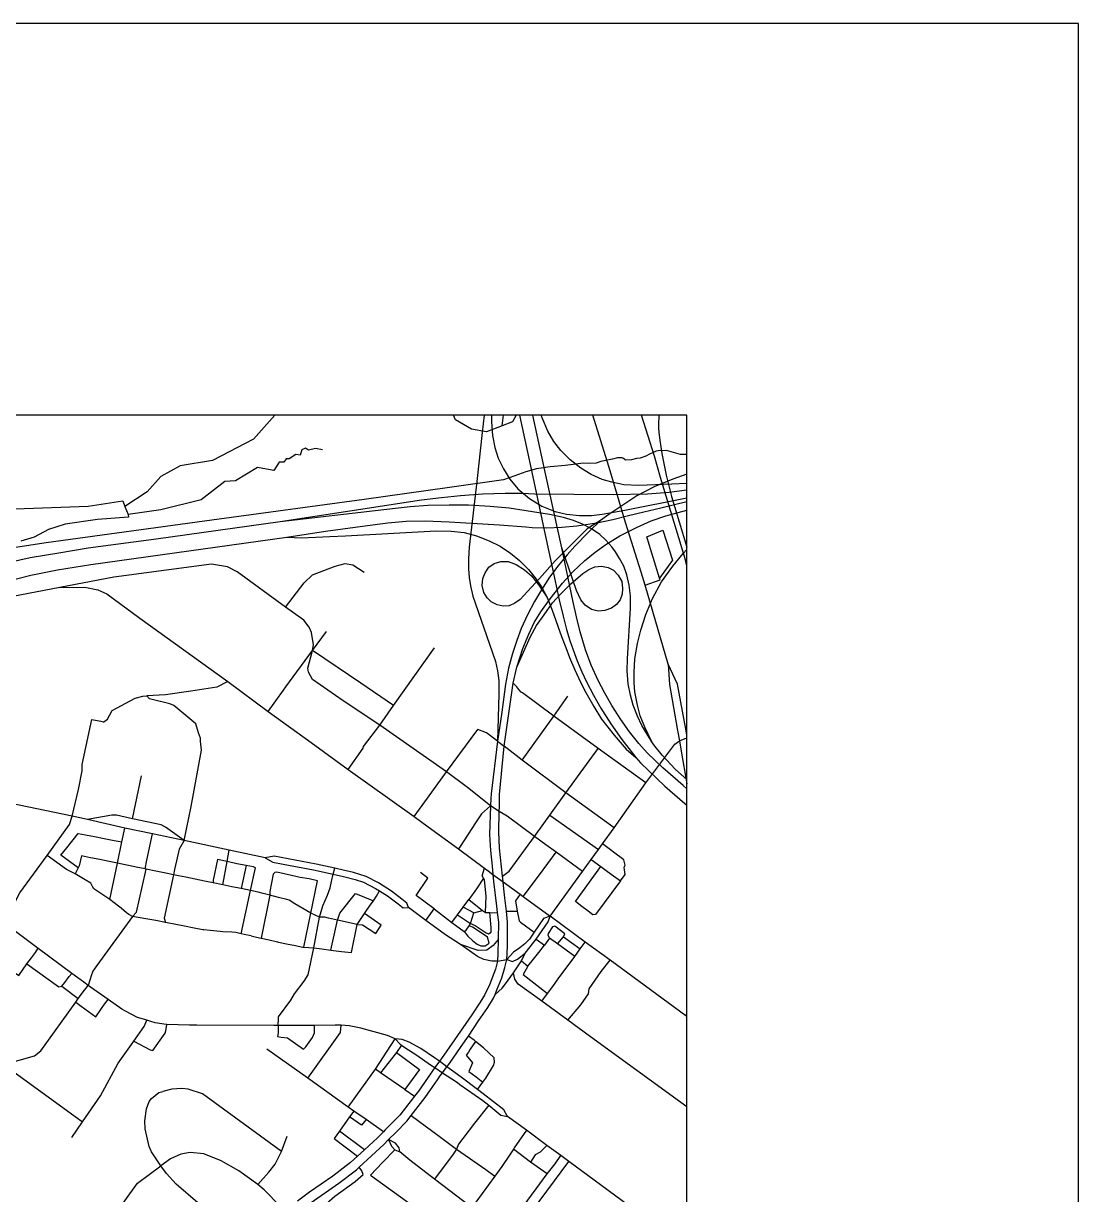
# Model space of a CAD drawing. Header units: millimetres. Extents: x 155 to 304, y 514 to 686.
# Drawn here: x 263.68 to 304.1, y 641.04 to 685.89 of the extents above; entities that cross this region are included whole.
import ezdxf

# ---------------------------------------------------------------- set-up
doc = ezdxf.new("R2010")
doc.units = ezdxf.units.MM
doc.header["$MEASUREMENT"] = 0
doc.layers.add('Default', color=18, linetype='Continuous', true_color=0x000000)

msp = doc.modelspace()

# ---------------------------------------------------------------- linework, layer by layer
at = {"color": 4, "true_color": 0x00ffff}
for points in [[(273.308, 670.893), (272.502, 669.972), (270.922, 669.151), (269.689, 668.945), (268.947, 668.534), (268.425, 667.95), (267.573, 667.391)], [(282.555, 670.893), (282.413, 670.636), (282.017, 670.478), (281.417, 670.257), (280.847, 670.352), (280.231, 670.716), (280.162, 670.893)], [(282.017, 670.478), (282.068, 670.893)], [(275.142, 669.561), (274.873, 669.609), (274.604, 669.546), (274.494, 669.625), (274.352, 669.561), (274.289, 669.356), (274.115, 669.388), (273.861, 669.214), (273.751, 669.214), (273.656, 669.087), (273.482, 669.087), (273.277, 668.772), (272.645, 668.882), (271.808, 668.376), (271.396, 668.344), (270.496, 667.65), (268.947, 667.27), (267.693, 667.079)]]:
    msp.add_lwpolyline(points, dxfattribs=at)
at = {"color": 1, "true_color": 0xff0000}
for points in [[(281.331, 670.893), (281.258, 670.223), (281.051, 668.343), (280.758, 665.828)], [(281.613, 670.893), (281.616, 670.634), (281.647, 670.112), (281.742, 669.654), (281.868, 669.243), (282.073, 668.832), (282.31, 668.437), (282.627, 668.073), (283.069, 667.694), (283.544, 667.409), (284.049, 667.204), (284.492, 667.093), (284.982, 667.047), (285.44, 667.047), (285.851, 667.093), (286.72, 667.252), (289.101, 667.719)], [(282.69, 670.893), (283.201, 668.533)], [(283.691, 668.595), (283.202, 670.893)], [(289.097, 668.276), (288.526, 668.246), (287.263, 668.194), (286.678, 668.226), (286.22, 668.321), (285.856, 668.431), (285.429, 668.621), (285.035, 668.858), (284.623, 669.174), (284.275, 669.538), (284.007, 669.885), (283.77, 670.281), (283.548, 670.786), (283.51, 670.893)], [(286.109, 668.922), (285.49, 670.893)], [(287.853, 669.314), (287.358, 670.893)], [(288.025, 670.893), (288.018, 670.771), (288.015, 670.625), (288.015, 670.421), (288.026, 670.229), (288.059, 669.937), (288.138, 669.415)], [(289.101, 669.388), (288.85, 669.377), (288.313, 669.537), (288.001, 669.525), (287.92, 669.507), (287.66, 669.39), (287.525, 669.321), (287.309, 669.243), (287.171, 669.226), (286.979, 669.18), (286.751, 669.168), (286.715, 669.194), (286.67, 669.226), (286.618, 669.249), (286.437, 669.261), (286.244, 669.203), (285.801, 669.116), (285.62, 669.045), (285.335, 669.04), (285.136, 669.045), (284.431, 668.964), (283.865, 668.912), (283.34, 668.83), (282.927, 668.719), (282.507, 668.568), (282.076, 668.416), (280.005, 668.125), (276.741, 667.664), (270.895, 666.87), (264.549, 666.006), (262.3, 665.66)], [(289.101, 665.129), (289.007, 665.471), (288.09, 668.497), (287.853, 669.314)], [(288.14, 669.415), (288.3, 668.59), (288.507, 667.776), (289.101, 665.835)], [(288.384, 661.351), (287.493, 664.376), (287.346, 664.871), (286.745, 666.784), (286.12, 668.884), (286.109, 668.922)], [(283.201, 668.533), (283.675, 666.304), (284.054, 664.534), (284.203, 663.821), (284.362, 663.188), (284.488, 662.683), (284.615, 662.255), (284.741, 661.908), (284.899, 661.481), (285.073, 661.055), (285.247, 660.676), (285.515, 660.17), (285.8, 659.664), (286.179, 659.063), (286.607, 658.463), (287.143, 657.783), (287.322, 657.571)], [(287.58, 657.961), (287.252, 658.312), (286.894, 658.757), (286.572, 659.229), (286.224, 659.766), (285.956, 660.24), (285.703, 660.731), (285.434, 661.315), (285.213, 661.9), (285.007, 662.596), (284.865, 663.164), (284.723, 663.797), (284.305, 665.813), (283.691, 668.595)], [(289.101, 668.629), (288.557, 668.443), (287.846, 668.142), (287.182, 667.795), (286.723, 667.494), (286.107, 667.084), (285.783, 666.854)], [(289.101, 668.016), (288.422, 667.93), (287.592, 667.863), (286.276, 667.843), (283.264, 667.869), (282.802, 667.891)], [(289.101, 668.276), (289.097, 668.276)], [(260.901, 667.209), (266.164, 667.399), (267.493, 667.605), (267.573, 667.393), (267.693, 667.081), (267.714, 666.981), (266.526, 666.893), (265.278, 666.715), (264.638, 666.509), (264.095, 666.214), (263.582, 666.064)], [(282.802, 667.891), (282.142, 667.884), (281.273, 667.869), (280.42, 667.805), (279.692, 667.725), (278.934, 667.632), (278.175, 667.52), (277.602, 667.433), (273.513, 666.809)], [(285.13, 666.688), (285.651, 666.762), (286.267, 666.889), (286.862, 667.047), (287.448, 667.189), (288.096, 667.346), (289.101, 667.589)], [(282.947, 667.226), (282.285, 667.331), (281.557, 667.395), (280.735, 667.441), (279.993, 667.441), (279.171, 667.426), (278.492, 667.378), (277.495, 667.268), (273.513, 666.809)], [(284.75, 666.857), (284.371, 666.967), (283.834, 667.079), (282.947, 667.226)], [(283.505, 663.355), (283.854, 663.859), (284.334, 664.454), (284.745, 664.897), (285.171, 665.308), (285.582, 665.64), (285.994, 665.94), (286.531, 666.272), (287.163, 666.588), (287.732, 666.84), (288.286, 667.03), (289.101, 667.249)], [(273.513, 666.81), (268.77, 666.146), (266.164, 665.79), (265.043, 665.6), (263.942, 665.423), (262.866, 665.186), (259.035, 664.135)], [(273.768, 666.22), (275.252, 666.446), (277.056, 666.685)], [(277.056, 666.685), (277.637, 666.762), (278.349, 666.825), (279.076, 666.842), (279.993, 666.81), (281.921, 666.684), (282.931, 666.607)], [(282.931, 666.607), (283.169, 666.588), (283.739, 666.573), (284.308, 666.605), (284.877, 666.652), (285.13, 666.688)], [(285.783, 666.854), (285.272, 666.535), (284.057, 665.316), (283.456, 664.637), (282.997, 664.131)], [(285.783, 666.854), (285.338, 666.418), (284.8, 665.871), (284.508, 665.544), (284.188, 665.154), (283.837, 664.682), (283.527, 664.201), (283.26, 663.758)], [(287.749, 658.377), (287.57, 658.668), (287.376, 659.009), (287.202, 659.357), (287.043, 659.784), (286.933, 660.163), (286.854, 660.605), (286.806, 661.096), (286.823, 661.554), (286.933, 663.498), (286.933, 663.972), (286.886, 664.383), (286.791, 664.778), (286.678, 665.103), (286.521, 665.403), (286.362, 665.656), (286.22, 665.845), (285.999, 666.098), (285.761, 666.32), (285.446, 666.541), (285.097, 666.715), (284.75, 666.857)], [(250.903, 661.763), (251.851, 661.825), (252.91, 661.959), (254.238, 662.18), (255.328, 662.449), (258.9, 663.413), (262.719, 664.446), (263.968, 664.762), (264.995, 664.967), (266.26, 665.174), (273.768, 666.22)], [(273.768, 666.22), (274.341, 666.194), (275.416, 666.238), (276.017, 666.27), (279.494, 666.46), (280.063, 666.445), (280.569, 666.397), (281.043, 666.27), (281.53, 666.081), (281.943, 665.875), (282.339, 665.607), (282.686, 665.322), (283.034, 664.974), (283.287, 664.657), (283.524, 664.31), (283.74, 663.909), (283.934, 663.425), (284.298, 662.414), (284.457, 661.987), (284.599, 661.608), (284.804, 661.133), (285.01, 660.691), (285.231, 660.264), (285.532, 659.727), (285.832, 659.252), (286.306, 658.636), (286.769, 658.092), (287.143, 657.783)], [(287.493, 664.376), (288.072, 664.586), (288.052, 664.648), (287.565, 666.232), (288.174, 666.482), (288.544, 665.332), (288.052, 664.648)], [(280.758, 665.828), (280.726, 665.385), (280.726, 665.006), (280.758, 664.674), (280.806, 664.358), (280.9, 663.963), (281.643, 661.829), (281.769, 661.449), (281.848, 661.102), (281.896, 660.723), (281.896, 660.202), (281.846, 658.407)], [(285.118, 664.824), (285.339, 664.982), (285.576, 665.077), (285.829, 665.108), (286.082, 665.061), (286.288, 664.951), (286.461, 664.761), (286.603, 664.524), (286.635, 664.255), (286.62, 664.034), (286.54, 663.812), (286.398, 663.639), (286.209, 663.497), (285.956, 663.402), (285.703, 663.385), (285.45, 663.449), (285.197, 663.607), (285.039, 663.812), (284.873, 664.169), (284.305, 665.813)], [(287.329, 662.66), (287.526, 663.253), (287.78, 663.869), (288.127, 664.501), (288.553, 665.102), (288.949, 665.592), (289.101, 665.745)], [(273.722, 663.536), (274.435, 664.468), (274.757, 664.777), (275.627, 665.112), (276.006, 665.214), (276.305, 665.151), (276.739, 664.874)], [(282.997, 664.131), (282.713, 663.83), (282.508, 663.687), (282.286, 663.593), (282.065, 663.577), (281.828, 663.625), (281.606, 663.735), (281.448, 663.894), (281.322, 664.099), (281.259, 664.368), (281.275, 664.637), (281.37, 664.857), (281.512, 665.062), (281.717, 665.204), (281.97, 665.284), (282.254, 665.284), (282.555, 665.173), (282.872, 664.967), (283.139, 664.73), (283.424, 664.383), (283.74, 663.909)], [(281.578, 655.929), (280.692, 656.633), (279.885, 657.226), (277.33, 659.013), (275.937, 659.95), (274.757, 660.76), (274.602, 661.043), (274.575, 661.194), (274.757, 661.879), (274.8, 662.088), (274.715, 662.571), (274.632, 662.764), (274.42, 663.04), (273.722, 663.536), (271.877, 664.886), (271.498, 665.079), (270.894, 665.186), (267.142, 664.684), (265.078, 664.293)], [(283.632, 663.243), (283.945, 663.7), (284.245, 664.015), (284.656, 664.426), (285.118, 664.824)], [(265.078, 664.293), (263.279, 663.942), (262.9, 663.841), (262.535, 663.698), (261.974, 663.407), (261.482, 663.057), (261.172, 662.764), (260.878, 662.381), (260.708, 662.155), (260.414, 661.469), (259.444, 656.799)], [(265.078, 664.293), (266.034, 664.301), (266.538, 664.2), (266.875, 664.042), (268.141, 663.119), (271.518, 660.691), (273.062, 659.541), (274.706, 658.355), (276.128, 657.312), (278.649, 655.514), (279.184, 655.119), (280.349, 654.277), (281.349, 653.538), (281.487, 653.435), (281.664, 653.298), (282.06, 653.011), (282.708, 652.539), (282.831, 652.449), (283.862, 651.697)], [(283.26, 663.758), (282.991, 663.237), (282.754, 662.715), (282.579, 662.256), (282.422, 661.767), (282.263, 661.198), (282.146, 660.589), (282.004, 659.514), (281.846, 658.407)], [(282.589, 661.236), (282.81, 661.948), (283.048, 662.5), (283.253, 662.943), (283.505, 663.355)], [(282.589, 661.236), (283.095, 662.39), (283.332, 662.832), (283.632, 663.243)], [(273.062, 659.541), (273.649, 660.357), (273.74, 660.485), (274.757, 661.879), (275.291, 662.606)], [(287.749, 658.377), (287.486, 658.946), (287.312, 659.373), (287.202, 659.784), (287.107, 660.29), (287.075, 660.637), (287.075, 661.033), (287.107, 661.554), (287.202, 662.139), (287.329, 662.66)], [(277.861, 659.766), (276.611, 660.627), (274.757, 661.879)], [(276.128, 657.312), (276.696, 658.137), (276.711, 658.194), (277.33, 659.013), (277.861, 659.766), (279.436, 661.98)], [(282.445, 660.625), (282.589, 661.236)], [(288.384, 661.351), (288.431, 660.576), (288.743, 658.806), (288.811, 658.417)], [(289.101, 658.651), (289.061, 658.864), (288.732, 660.593), (288.384, 661.351)], [(271.518, 660.691), (271.089, 660.468), (270.101, 660.32), (269.123, 660.172), (268.412, 660.142)], [(282.046, 653.145), (282.037, 653.23), (281.92, 654.302), (281.888, 654.935), (281.908, 655.716), (281.914, 655.905), (281.925, 656.355), (282.099, 658.217), (282.381, 660.174), (282.445, 660.625)], [(282.805, 660.249), (282.752, 660.286), (282.659, 660.377), (282.581, 660.488), (282.445, 660.625)], [(266.762, 659.14), (266.905, 659.244), (267.088, 659.584), (267.962, 660.054), (268.253, 660.122), (268.412, 660.142)], [(269.838, 654.594), (270.103, 655.9), (270.503, 658.058), (270.466, 658.409), (270.466, 658.513), (270.392, 658.724), (270.293, 659.061), (269.444, 659.767), (269.291, 659.836), (268.516, 660.024), (268.412, 660.142)], [(282.794, 657.68), (284.003, 659.366), (284.535, 660.132)], [(287.527, 656.808), (285.703, 658.129), (284.003, 659.366), (282.805, 660.249)], [(265.553, 655.535), (265.79, 656.557), (265.938, 657.262), (265.935, 657.512), (266.302, 659.237), (266.648, 659.164), (266.732, 659.146), (266.762, 659.14)], [(278.649, 655.514), (279.16, 656.216), (279.885, 657.226), (281.093, 658.855)], [(281.846, 658.407), (281.42, 658.723), (281.093, 658.855)], [(288.811, 658.417), (289.101, 658.527)], [(281.846, 658.407), (281.596, 656.39), (281.589, 656.213), (281.578, 655.929), (281.538, 654.834), (281.57, 654.218), (281.638, 653.612), (281.664, 653.298), (281.696, 653.024), (281.803, 652.088), (281.833, 651.837), (281.877, 651.466), (281.872, 650.802), (281.862, 650.27), (281.839, 649.972)], [(281.846, 658.407), (282.099, 658.217)], [(286.307, 655.087), (284.465, 656.425), (282.794, 657.68), (282.099, 658.217)], [(283.257, 654.754), (283.616, 655.249), (283.843, 655.563), (284.465, 656.425), (285.703, 658.129)], [(283.862, 651.697), (285.098, 653.409), (285.434, 653.875), (285.706, 654.253), (285.862, 654.47), (286.307, 655.087), (287.527, 656.808), (288.631, 658.286), (288.811, 658.417)], [(287.834, 658.262), (287.749, 658.377)], [(289.101, 656.929), (288.66, 657.324), (288.154, 657.862), (287.834, 658.262)], [(288.811, 658.417), (288.88, 658.025), (289.101, 656.765)], [(289.101, 656.575), (288.949, 656.702), (288.175, 657.382), (287.58, 657.961)], [(272.942, 653.939), (271.569, 654.229), (269.838, 654.594), (268.622, 654.849), (267.565, 655.071), (266.133, 655.402), (265.553, 655.535), (259.444, 656.799), (257.67, 657.184), (257.588, 657.202), (256.958, 657.285), (256.827, 657.288), (256.058, 657.302), (255.901, 657.282), (255.433, 657.226), (255.104, 657.185)], [(287.322, 657.571), (287.634, 657.261), (288.25, 656.676), (289.024, 656.012), (289.101, 655.947)], [(267.863, 655.43), (268.21, 657.075)], [(281.578, 655.929), (281.234, 655.614), (280.995, 655.28), (280.411, 654.373), (280.349, 654.277)], [(281.908, 655.716), (281.578, 655.929)], [(257.801, 645.214), (257.956, 645.315), (258.222, 645.558), (259.008, 646.434), (259.093, 646.577), (259.513, 646.935), (260.019, 647.228), (260.554, 647.538), (260.681, 647.671), (261.113, 648.28), (261.458, 648.767), (262.305, 649.96), (262.355, 650.034), (262.439, 650.152), (262.647, 650.478), (262.88, 651.059), (263.012, 651.387), (263.12, 651.648), (263.406, 652.332), (263.546, 652.599), (264.591, 654.024), (265.452, 655.209), (265.553, 655.535)], [(269.838, 654.594), (269.122, 655.114), (268.956, 655.198), (267.863, 655.43), (267.247, 655.563), (267.076, 655.566), (266.133, 655.402)], [(283.257, 654.754), (282.212, 655.525), (281.908, 655.716)], [(283.843, 655.563), (285.706, 654.253)], [(266.991, 652.339), (267.291, 653.73), (267.458, 654.549), (267.565, 655.071)], [(265.783, 653.552), (265.116, 654.042), (265.341, 654.321), (265.778, 654.865), (266.061, 654.811), (266.403, 654.746), (266.779, 654.674), (267.162, 654.601), (267.307, 654.574), (267.458, 654.549)], [(268.342, 653.512), (268.411, 653.845), (268.622, 654.849)], [(269.838, 654.594), (269.643, 654.268), (269.473, 653.491), (269.429, 653.285), (269.078, 651.624), (269.123, 651.459)], [(282.037, 653.23), (282.286, 653.426), (282.674, 653.946), (283.257, 654.754)], [(285.098, 653.409), (284.084, 654.147), (283.692, 654.433), (283.257, 654.754)], [(286.224, 654.2), (285.862, 654.47)], [(269.123, 651.459), (268.757, 651.538), (268.37, 651.596), (267.861, 651.689), (267.718, 651.762), (267.635, 651.832), (267.425, 652.009), (267.322, 652.089), (266.991, 652.339), (266.377, 652.744), (266.332, 652.833), (266.268, 652.961), (266.052, 653.089), (265.666, 653.316), (265.33, 653.494), (264.591, 654.024)], [(272.413, 650.946), (272.606, 650.901), (272.784, 650.861), (273.092, 650.79), (273.42, 650.715), (273.449, 650.709), (273.756, 650.646), (274.104, 650.573), (274.375, 650.518), (274.43, 650.513), (274.804, 650.491), (275.119, 650.45), (275.463, 650.405), (275.861, 650.354), (276.245, 650.304), (276.472, 651.38), (275.72, 651.55), (275.372, 651.629), (275.233, 651.66), (275.021, 651.666), (274.694, 651.816), (274.383, 652), (274.082, 652.179), (273.865, 652.309), (273.769, 652.334), (273.455, 652.416), (273.123, 652.503), (272.869, 652.57), (272.675, 652.62), (272.386, 652.68), (272.03, 652.755), (271.671, 652.83), (271.318, 652.904), (270.947, 652.979), (270.615, 653.046), (270.259, 653.118), (269.899, 653.19), (269.619, 653.246), (269.429, 653.285), (269.139, 653.346), (268.76, 653.425), (268.387, 653.502), (268.342, 653.512), (268.004, 653.583), (267.951, 653.594), (267.643, 653.658), (267.578, 653.671), (267.291, 653.73), (266.969, 653.796), (266.604, 653.868), (266.252, 653.938), (265.903, 654.008), (265.824, 653.632), (265.783, 653.552), (265.666, 653.316)], [(271.318, 652.903), (271.487, 653.793), (271.569, 654.229)], [(278.431, 652.037), (278.368, 652.202), (278.179, 652.358), (277.788, 652.653), (277.287, 652.977), (276.813, 653.217), (276.322, 653.368), (275.932, 653.468), (275.607, 653.54), (274.9, 653.696), (273.284, 653.997), (272.942, 653.939)], [(282.831, 652.449), (283.449, 653.288), (284.084, 654.147)], [(286.714, 653.476), (286.699, 653.58), (286.729, 653.656), (286.682, 653.86), (286.292, 654.149), (286.224, 654.2)], [(272.21, 653.644), (271.86, 653.709), (271.487, 653.793), (271.116, 653.871), (270.954, 653.074), (270.947, 652.978)], [(272.028, 651.022), (272.386, 652.68), (272.579, 653.552), (272.492, 653.592), (272.21, 653.644), (272.03, 652.755)], [(272.942, 653.939), (273.239, 653.763), (273.629, 653.69), (274.789, 653.473), (275.547, 653.309), (275.948, 653.222), (276.395, 653.1), (276.712, 653.005), (277.175, 652.766), (277.321, 652.672), (277.633, 652.475), (278.034, 652.168), (278.229, 652.018), (278.431, 652.037)], [(286.55, 653.05), (285.596, 651.76), (285.492, 651.757), (285.311, 651.894), (285.075, 652.071), (284.826, 652.26), (285.807, 653.599)], [(285.434, 653.875), (285.807, 653.599), (286.053, 653.417), (286.285, 653.246), (286.55, 653.05)], [(267.861, 651.689), (268.013, 651.852), (268.358, 653.389), (268.387, 653.502)], [(273.958, 653.264), (273.386, 653.382), (273.309, 653.373), (273.247, 653.307), (273.123, 652.649), (273.123, 652.503)], [(273.442, 647.519), (273.449, 647.78), (273.451, 647.847), (273.929, 648.482), (274.07, 648.731), (274.438, 649.217), (274.592, 649.448), (274.804, 650.491), (275.021, 651.665), (275.155, 652.095), (275.329, 652.501), (275.43, 652.788), (275.484, 653.024), (275.547, 653.309), (275.607, 653.54)], [(274.625, 653.127), (274.278, 653.18), (273.958, 653.264)], [(274.43, 650.513), (274.694, 651.815), (274.952, 653.053), (274.625, 653.127)], [(279.411, 651.985), (278.726, 652.496), (279.176, 653.157), (278.899, 653.374)], [(281.307, 653.153), (281.033, 652.752), (280.746, 652.337)], [(281.379, 651.839), (281.403, 652.466), (281.339, 653.093), (281.307, 653.153), (281.26, 653.241), (281.349, 653.538)], [(282.202, 650.038), (282.212, 650.26), (282.222, 650.578), (282.228, 651.477), (282.183, 651.887), (282.127, 652.406), (282.09, 652.745), (282.06, 653.012), (282.046, 653.145)], [(286.55, 653.05), (286.739, 653.294), (286.713, 653.476)], [(276.472, 651.38), (276.75, 651.798), (276.97, 652.128), (277.094, 652.286), (277.202, 652.468), (277.321, 652.672)], [(273.123, 652.503), (272.784, 650.861)], [(275.463, 650.405), (275.72, 651.55), (275.807, 651.822), (276.399, 652.572), (276.742, 652.431), (277.094, 652.286)], [(279.1, 651.54), (279.411, 651.985), (280.095, 651.458), (280.313, 651.753), (280.528, 652.042), (280.746, 652.337), (281.272, 651.922), (281.379, 651.839), (281.55, 651.835), (281.62, 651.832), (281.833, 651.837)], [(282.708, 652.539), (282.538, 652.289), (282.596, 651.894), (282.679, 651.516), (282.719, 651.466), (283.245, 651.087)], [(276.472, 651.38), (276.676, 651.374), (277.178, 651.031), (277.392, 651.358), (276.75, 651.798)], [(280.432, 650.612), (279.851, 650.982), (279.1, 651.54), (278.431, 652.037)], [(280.095, 651.458), (280.569, 651.118), (280.642, 651.167), (280.752, 651.329), (280.813, 651.421), (280.941, 651.827), (281.272, 651.922)], [(280.313, 651.753), (280.813, 651.421), (280.989, 651.349), (281.409, 651.058), (281.492, 651.028), (281.6, 651.082), (281.606, 651.27), (281.55, 651.835)], [(280.941, 651.827), (280.528, 652.042)], [(282.184, 651.887), (282.596, 651.894)], [(267.861, 651.689), (266.498, 649.813), (266.342, 649.591), (266.276, 649.412), (266.238, 649.293), (266.159, 649.048)], [(272.413, 650.946), (272.136, 650.995), (272.028, 651.022), (271.82, 651.074), (271.669, 651.083), (271.328, 651.107), (271.217, 651.113), (270.96, 651.141), (270.842, 651.153), (270.595, 651.173), (270.553, 651.18), (270.222, 651.245), (269.856, 651.316), (269.522, 651.381), (269.123, 651.459)], [(280.569, 651.118), (280.702, 650.929), (280.899, 650.761), (281.068, 650.623), (281.201, 650.564), (281.373, 650.569), (281.522, 650.672), (281.463, 650.895), (281.146, 651.112), (280.885, 651.281), (280.752, 651.329)], [(283.862, 651.697), (283.608, 651.613), (283.245, 651.087), (283.064, 650.824), (282.887, 650.64), (282.694, 650.488), (282.459, 650.326), (282.202, 650.038)], [(283.241, 650.702), (283.322, 650.819), (283.785, 651.49), (283.862, 651.697)], [(284.366, 650.903), (284.427, 651.019), (284.039, 651.321), (283.955, 651.297), (283.78, 651.038), (283.771, 650.975), (283.836, 650.856)], [(289.101, 647.857), (289.06, 647.887), (286.155, 650.017), (285.206, 650.711), (283.862, 651.697)], [(277.919, 647.004), (277.624, 647.128), (276.611, 647.405), (276.16, 647.504), (275.849, 647.529), (275.63, 647.522), (274.837, 647.511), (273.442, 647.519), (273.28, 647.519), (270.325, 647.525), (270.046, 647.53), (269.177, 647.546), (269.152, 647.546), (268.73, 647.611), (268.568, 647.663), (268.408, 647.715), (268.194, 647.78), (268.056, 647.821), (267.593, 648.064), (267.452, 648.139), (266.924, 648.509), (266.254, 648.981), (266.159, 649.047), (265.991, 649.172), (265.54, 649.507), (264.247, 650.468), (263.224, 651.228)], [(284.142, 650.639), (284.366, 650.903), (285.011, 650.444)], [(263.819, 649.873), (263.99, 650.102), (264.148, 650.313), (264.247, 650.469)], [(281.872, 650.802), (281.673, 650.574), (281.432, 650.397), (281.101, 650.389), (280.432, 650.612)], [(281.839, 649.972), (281.624, 649.983), (281.318, 650.043), (281.08, 650.152), (280.432, 650.612)], [(282.202, 650.038), (282.417, 649.967), (282.61, 650.049), (282.908, 650.289), (283.241, 650.702)], [(283.009, 649.784), (283.223, 650.057), (283.424, 650.312), (283.645, 650.592)], [(283.322, 650.819), (283.645, 650.592)], [(283.536, 648.442), (283.757, 648.741), (283.957, 649.012), (284.198, 649.337), (284.393, 649.602), (284.61, 649.896), (284.7, 650.018), (284.803, 650.158), (285.011, 650.444), (285.206, 650.711)], [(284.803, 650.158), (284.142, 650.639), (283.836, 650.856), (283.645, 650.592)], [(262.439, 650.152), (263.507, 649.432), (263.819, 649.873), (265.043, 648.992), (265.154, 649.015), (265.782, 648.544)], [(281.839, 649.972), (281.76, 649.669), (281.531, 649.075), (281.351, 648.671), (281.175, 648.403), (280.859, 647.928), (280.198, 646.96), (279.704, 646.254), (279.616, 646.144)], [(279.733, 645.697), (279.905, 645.934), (279.998, 646.053), (280.453, 646.706), (280.728, 647.109), (281.121, 647.686), (281.468, 648.209), (281.686, 648.558), (281.749, 648.705), (281.822, 648.875), (282.009, 649.334), (282.124, 649.73), (282.202, 650.038)], [(281.749, 648.705), (282.017, 648.94), (282.146, 649.11), (282.457, 649.531), (282.767, 649.991), (282.908, 650.289)], [(281.839, 649.972), (282.202, 650.038)], [(282.767, 649.991), (283.009, 649.784)], [(284.534, 647.713), (285.031, 648.307), (285.335, 648.724), (285.356, 648.923), (285.813, 649.579), (286.155, 650.017)], [(282.633, 649.102), (282.51, 649.284), (282.477, 649.407), (282.457, 649.531)], [(283.009, 649.784), (282.82, 649.463), (283.757, 648.741)], [(265.154, 649.015), (265.266, 649.163), (265.438, 649.39), (265.54, 649.508)], [(289.101, 644.396), (285.406, 647.077), (284.534, 647.713), (283.536, 648.442), (282.633, 649.102)], [(262.927, 646.024), (264.108, 646.351), (264.347, 646.544), (265.687, 648.412), (265.782, 648.544), (266.022, 648.865), (266.159, 649.048)], [(265.687, 648.412), (265.901, 648.255), (266.452, 647.85), (266.644, 648.123), (266.786, 648.325), (266.924, 648.51)], [(289.06, 647.887), (289.101, 647.948)], [(260.681, 647.671), (262.08, 646.641), (262.927, 646.024), (263.232, 645.803), (265.949, 643.819)], [(265.54, 643.22), (265.949, 643.819), (266.638, 644.814), (267.312, 646.068), (267.632, 646.518), (267.82, 646.784), (267.914, 646.915), (268.307, 647.471), (268.408, 647.715)], [(267.914, 646.915), (268.542, 646.578), (268.64, 646.556), (269.114, 647.223), (269.142, 647.308), (269.177, 647.546)], [(273.442, 647.519), (273.447, 647.226), (273.415, 647.089), (273.562, 647.065), (273.799, 647.047), (274.414, 646.603), (274.501, 646.695), (274.761, 647.057), (274.832, 647.232), (274.837, 647.51)], [(274.581, 645.501), (275.826, 647.246), (275.849, 647.529)], [(276.119, 644.389), (277.169, 645.838), (277.919, 647.004)], [(277.919, 647.004), (278.11, 646.796), (278.165, 646.759), (278.296, 646.667), (278.756, 646.381), (279.282, 646.013), (279.441, 645.902)], [(279.616, 646.144), (279.434, 646.277), (278.908, 646.633), (278.455, 646.87), (278.186, 646.978), (277.919, 647.004)], [(281.002, 646.902), (280.799, 646.601), (280.727, 646.494), (280.649, 646.372), (280.881, 646.089), (280.747, 645.753), (281.024, 645.541), (281.282, 645.343)], [(281.071, 645.065), (281.282, 645.343), (281.394, 645.492), (281.696, 645.986), (281.725, 646.109), (281.721, 646.277), (281.301, 646.657), (281.002, 646.902), (280.946, 646.949), (280.728, 647.109)], [(277.472, 643.444), (276.806, 643.909), (276.336, 644.237), (276.119, 644.389), (274.581, 645.501), (273.001, 646.603)], [(277.979, 646.48), (277.646, 646.062), (277.366, 645.701)], [(278.165, 646.759), (277.979, 646.48), (278.852, 645.834), (278.292, 645.064), (278.662, 644.802)], [(279.616, 646.144), (279.441, 645.902)], [(279.905, 645.934), (279.616, 646.144)], [(282.232, 644.032), (282.086, 644.282), (281.293, 644.898), (281.071, 645.065), (280.448, 645.537), (280.078, 645.807), (279.905, 645.934)], [(279.441, 645.902), (279.351, 645.775), (279.302, 645.705), (278.818, 645.001), (278.662, 644.802), (278.101, 644.083), (277.539, 643.512), (277.472, 643.444), (277.247, 643.216), (276.744, 642.75), (276.485, 642.509), (276.217, 642.261), (275.533, 641.738), (274.643, 641.127), (274.187, 640.789)], [(274.701, 640.73), (275.769, 641.473), (276.438, 641.98), (276.549, 642.084), (277.483, 642.952), (277.673, 643.142), (277.945, 643.417), (278.367, 643.851), (278.538, 644.068), (279.075, 644.753), (279.365, 645.175), (279.546, 645.438), (279.592, 645.506), (279.638, 645.569), (279.733, 645.697)], [(278.292, 645.064), (277.366, 645.701), (277.169, 645.838)], [(279.441, 645.902), (279.733, 645.697)], [(279.733, 645.697), (279.918, 645.58), (280.093, 645.469), (280.305, 645.324), (280.4, 645.257), (281.275, 644.64), (281.507, 644.464), (281.97, 644.083), (282.232, 644.032)], [(273.564, 642.685), (270.544, 644.897), (269.995, 645.074), (269.756, 645.098), (269.363, 645.081), (269.026, 644.989)], [(272.023, 639.294), (269.531, 641.439), (269.166, 641.841), (268.941, 642.143), (268.59, 642.669), (268.505, 642.885), (268.35, 643.561), (268.337, 643.861), (268.392, 644.321), (268.505, 644.597), (268.59, 644.715), (268.872, 644.941), (269.026, 644.989)], [(276.336, 644.237), (276.174, 644.009), (275.792, 643.469), (275.591, 643.188), (276.485, 642.509)], [(281.507, 644.464), (280.963, 643.772), (280.521, 643.182), (280.355, 642.968), (280.269, 642.773), (280.117, 642.545), (279.921, 642.279), (279.436, 641.627)], [(276.806, 643.909), (276.636, 643.692), (276.174, 644.009)], [(278.538, 644.069), (279.367, 643.448), (279.607, 643.277), (280.269, 642.773), (281.391, 641.993), (281.739, 641.74)], [(289.101, 638.976), (284.577, 642.3), (284.268, 642.529), (283.737, 642.921), (282.948, 643.504), (282.232, 644.032)], [(272.665, 641.424), (273.085, 641.89), (273.325, 642.208), (273.564, 642.685), (273.789, 643.277)], [(276.744, 642.75), (275.792, 643.469)], [(282.948, 643.504), (282.486, 642.834), (282.452, 642.779), (282.334, 642.581), (282.012, 642.107), (281.739, 641.74), (281.012, 640.747), (280.816, 640.569), (279.436, 641.627), (278.482, 642.36), (278.096, 642.676)], [(278.096, 642.676), (278.07, 642.834), (277.93, 643.011), (277.672, 643.143)], [(277.672, 643.143), (277.786, 642.891), (277.905, 642.752), (278.096, 642.676)], [(283.737, 642.921), (283.475, 642.66), (283.284, 642.559), (283.109, 642.284)], [(274.098, 640.308), (273.719, 640.475), (273.524, 640.598), (272.902, 641.214), (272.665, 641.424), (271.934, 641.95), (271.26, 642.327), (270.599, 642.594), (270.065, 642.651), (269.713, 642.585), (269.32, 642.401), (268.941, 642.143)], [(277.905, 642.752), (277.444, 642.265), (276.976, 641.784), (279.873, 639.684), (281.404, 638.647), (283.459, 641.449), (283.751, 641.827), (284.054, 642.221), (284.268, 642.529)], [(283.751, 641.827), (283.109, 642.284), (282.452, 642.779)], [(265.724, 638.283), (266.011, 638.668), (266.538, 639.378), (267.564, 640.804), (268.056, 641.472), (268.941, 642.143)], [(274.683, 639.921), (274.955, 640.278), (275.108, 640.496), (275.173, 640.567), (275.291, 640.697), (275.615, 640.98), (276.395, 641.537), (276.696, 641.81), (276.645, 641.953), (276.549, 642.084)], [(284.177, 636.129), (281.455, 638.108), (284.577, 642.3)]]:
    msp.add_lwpolyline(points, dxfattribs=at)
at = {"layer": 'Default'}
msp.add_lwpolyline([(155.349, 513.544), (304.101, 513.544), (304.101, 685.893), (155.349, 685.893)], close=True, dxfattribs=at)
msp.add_lwpolyline([(170.349, 582.998), (289.101, 582.998), (289.101, 670.893), (170.349, 670.893)], dxfattribs=at)

doc.saveas('drawing.dxf')
